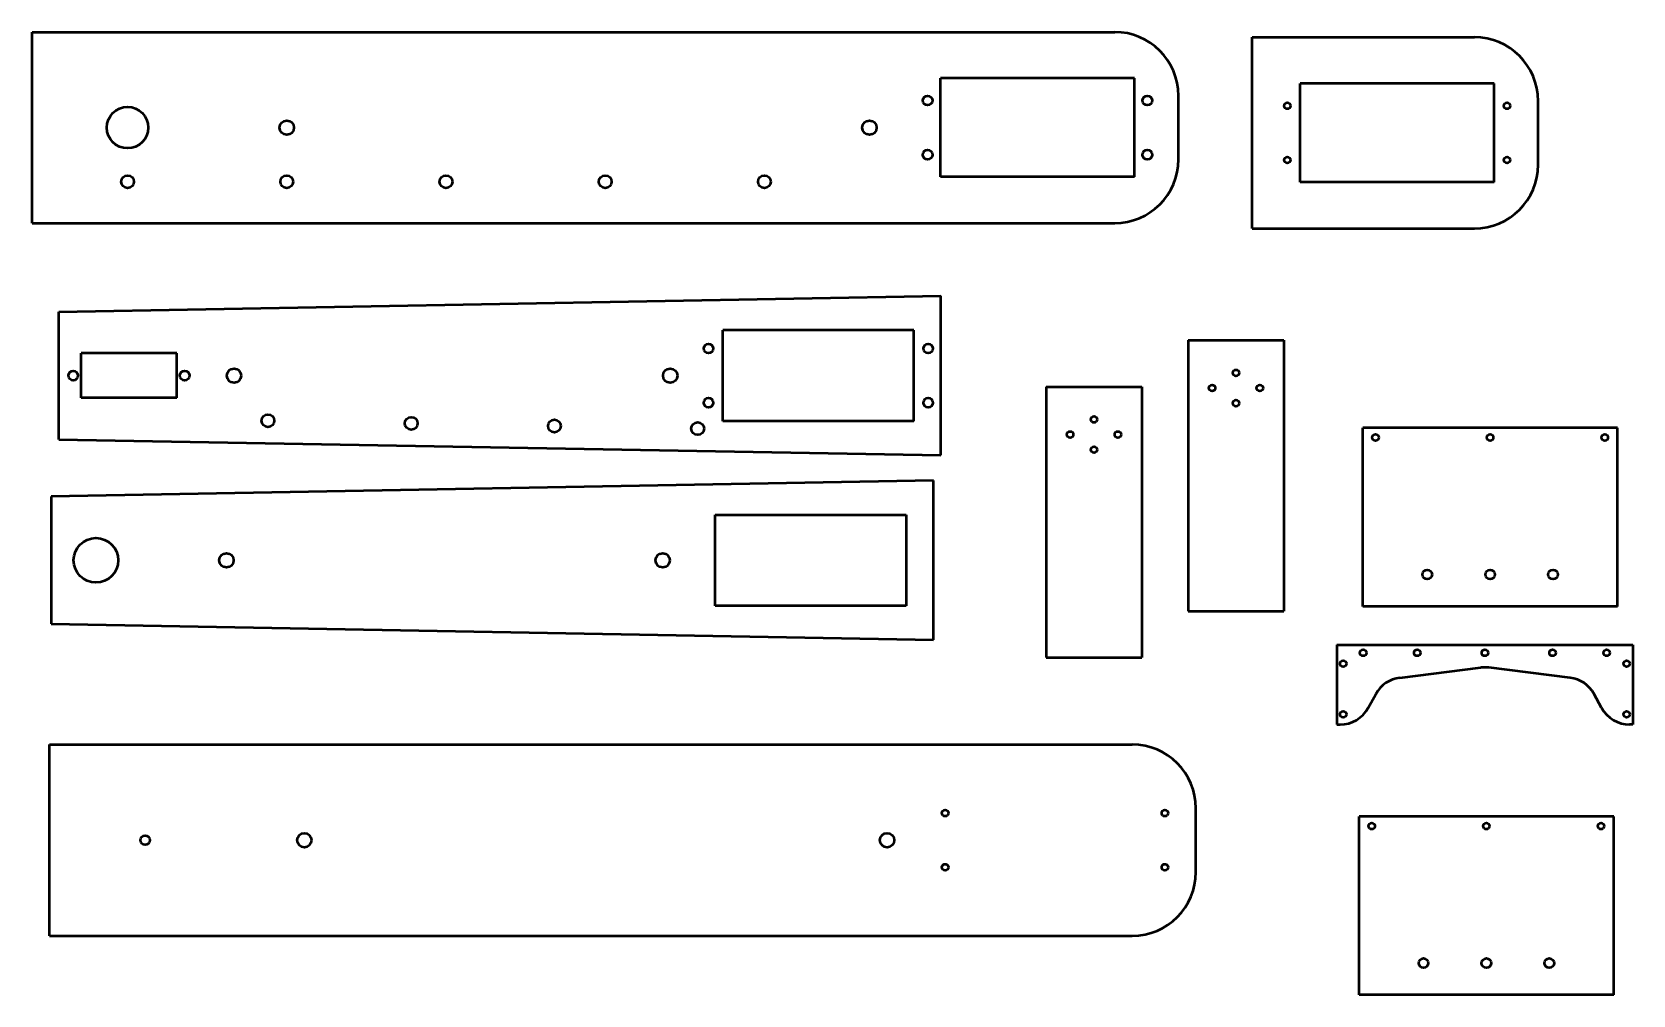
# Model space of a CAD drawing. Header units: millimetres. Extents: x 36 to 539, y 53 to 355.
import ezdxf

# ---------------------------------------------------------------- set-up
doc = ezdxf.new("R2010")
doc.units = ezdxf.units.MM
doc.layers.add('Visible (ANSI)', color=7, linetype='Continuous', lineweight=50)

msp = doc.modelspace()

# ---------------------------------------------------------------- linework, layer by layer
at = {"layer": 'Visible (ANSI)'}
for p, q in [((35.8, 355.45), (375.8, 355.45)), ((35.8, 295.45), (35.8, 355.45)), ((419.02, 353.8), (488.77, 353.8)), ((419.02, 293.8), (419.02, 353.8)), ((382.05, 340.95), (321.05, 340.95)), ((321.05, 309.95), (321.05, 340.95)), ((382.05, 309.95), (382.05, 340.95)), ((495.02, 339.3), (434.02, 339.3)), ((434.02, 308.3), (434.02, 339.3)), ((495.02, 308.3), (495.02, 339.3)), ((395.8, 315.45), (395.8, 335.45)), ((508.77, 313.8), (508.77, 333.8)), ((382.05, 309.95), (321.05, 309.95)), ((495.02, 308.3), (434.02, 308.3)), ((35.8, 295.45), (375.8, 295.45)), ((419.02, 293.8), (488.77, 293.8)), ((44.23, 267.61), (321.23, 272.61)), ((321.23, 222.61), (321.23, 272.61)), ((44.23, 227.61), (44.23, 267.61)), ((312.73, 261.86), (252.73, 261.86)), ((252.73, 233.36), (252.73, 261.86)), ((312.73, 233.36), (312.73, 261.86)), ((398.89, 258.71), (428.89, 258.71)), ((398.89, 258.71), (398.89, 173.71)), ((428.89, 258.71), (428.89, 173.71)), ((81.23, 254.61), (51.23, 254.61)), ((51.23, 240.61), (51.23, 254.61)), ((81.23, 240.61), (81.23, 254.61)), ((354.31, 244.11), (384.31, 244.11)), ((354.31, 244.11), (354.31, 159.11)), ((384.31, 244.11), (384.31, 159.11)), ((81.23, 240.61), (51.23, 240.61)), ((312.73, 233.36), (252.73, 233.36)), ((44.23, 227.61), (321.23, 222.61)), ((453.71, 175.18), (453.71, 231.18)), ((533.71, 231.18), (453.71, 231.18)), ((533.71, 175.18), (533.71, 231.18)), ((318.86, 214.65), (41.86, 209.65)), ((318.86, 164.65), (318.86, 214.65)), ((41.86, 209.65), (41.86, 169.65)), ((250.36, 203.9), (310.36, 203.9)), ((250.36, 175.4), (250.36, 203.9)), ((310.36, 203.9), (310.36, 175.4)), ((310.36, 175.4), (250.36, 175.4)), ((398.89, 173.71), (428.89, 173.71)), ((533.71, 175.18), (453.71, 175.18)), ((41.86, 169.65), (318.86, 164.65)), ((445.57, 163.11), (445.57, 138.11)), ((445.57, 163.11), (538.57, 163.11)), ((538.57, 163.11), (538.57, 138.11)), ((354.31, 159.11), (384.31, 159.11)), ((465.34, 152.79), (490.84, 155.96)), ((518.8, 152.79), (493.3, 155.96)), ((455.41, 143.31), (457.8, 147.67)), ((528.72, 143.31), (526.34, 147.67)), ((445.57, 138.11), (446.64, 138.11)), ((538.57, 138.11), (537.5, 138.11)), ((41.32, 131.8), (381.32, 131.8)), ((41.32, 71.8), (41.32, 131.8)), ((401.32, 91.8), (401.32, 111.8)), ((452.53, 53.22), (452.53, 109.22)), ((532.53, 109.22), (452.53, 109.22)), ((532.53, 53.22), (532.53, 109.22)), ((41.32, 71.8), (381.32, 71.8)), ((532.53, 53.22), (452.53, 53.22))]:
    msp.add_line(p, q, dxfattribs=at)
for centre, radius in [((65.8, 325.45), 6.5), ((317.05, 333.95), 1.5), ((386.05, 333.95), 1.5), ((430.02, 332.3), 1), ((499.02, 332.3), 1), ((115.8, 325.45), 2.25), ((298.8, 325.45), 2.25), ((317.05, 316.95), 1.5), ((386.05, 316.95), 1.5), ((430.02, 315.3), 1), ((499.02, 315.3), 1), ((65.8, 308.45), 2), ((115.8, 308.45), 2), ((165.8, 308.45), 2), ((215.8, 308.45), 2), ((265.8, 308.45), 2), ((248.23, 256.11), 1.5), ((317.23, 256.11), 1.5), ((48.73, 247.61), 1.5), ((83.73, 247.61), 1.5), ((99.23, 247.61), 2.25), ((236.23, 247.61), 2.25), ((413.89, 248.46), 1), ((406.39, 243.71), 1), ((421.39, 243.71), 1), ((248.23, 239.11), 1.5), ((317.23, 239.11), 1.5), ((413.89, 238.96), 1), ((109.87, 233.43), 2), ((154.87, 232.62), 2), ((199.86, 231.8), 2), ((244.85, 230.99), 2), ((369.31, 233.86), 1), ((361.81, 229.11), 1), ((376.81, 229.11), 1), ((457.71, 228.18), 1), ((493.71, 228.18), 1), ((529.71, 228.18), 1), ((369.31, 224.36), 1), ((55.86, 189.65), 7), ((96.86, 189.65), 2.25), ((233.86, 189.65), 2.25), ((473.96, 185.18), 1.5), ((493.71, 185.18), 1.5), ((513.46, 185.18), 1.5), ((453.84, 160.61), 1), ((470.82, 160.61), 1), ((492.07, 160.61), 1), ((513.32, 160.61), 1), ((530.3, 160.61), 1), ((447.57, 157.2), 1), ((536.57, 157.2), 1), ((447.57, 141.31), 1), ((536.57, 141.31), 1), ((322.57, 110.3), 1), ((391.57, 110.3), 1), ((456.53, 106.22), 1), ((492.53, 106.22), 1), ((528.53, 106.22), 1), ((71.32, 101.8), 1.5), ((121.32, 101.8), 2.25), ((304.32, 101.8), 2.25), ((322.57, 93.3), 1), ((391.57, 93.3), 1), ((472.78, 63.22), 1.5), ((492.53, 63.22), 1.5), ((512.28, 63.22), 1.5)]:
    msp.add_circle(centre, radius, dxfattribs=at)
for centre, radius, start, end in [((375.8, 335.45), 20, 0, 90), ((488.77, 333.8), 20, 0, 90), ((375.8, 315.45), 20, 270, 0), ((488.77, 313.8), 20, 270, 0), ((492.07, 146.03), 10, 82.9205, 97.0795), ((466.57, 142.87), 10, 97.0795, 151.3148), ((517.57, 142.87), 10, 28.6852, 82.9205), ((446.64, 148.11), 10, 270, 331.3148), ((537.5, 148.11), 10, 208.6852, 270), ((381.32, 111.8), 20, 0, 90), ((381.32, 91.8), 20, 270, 0)]:
    msp.add_arc(centre, radius, start, end, dxfattribs=at)

doc.saveas('drawing.dxf')
